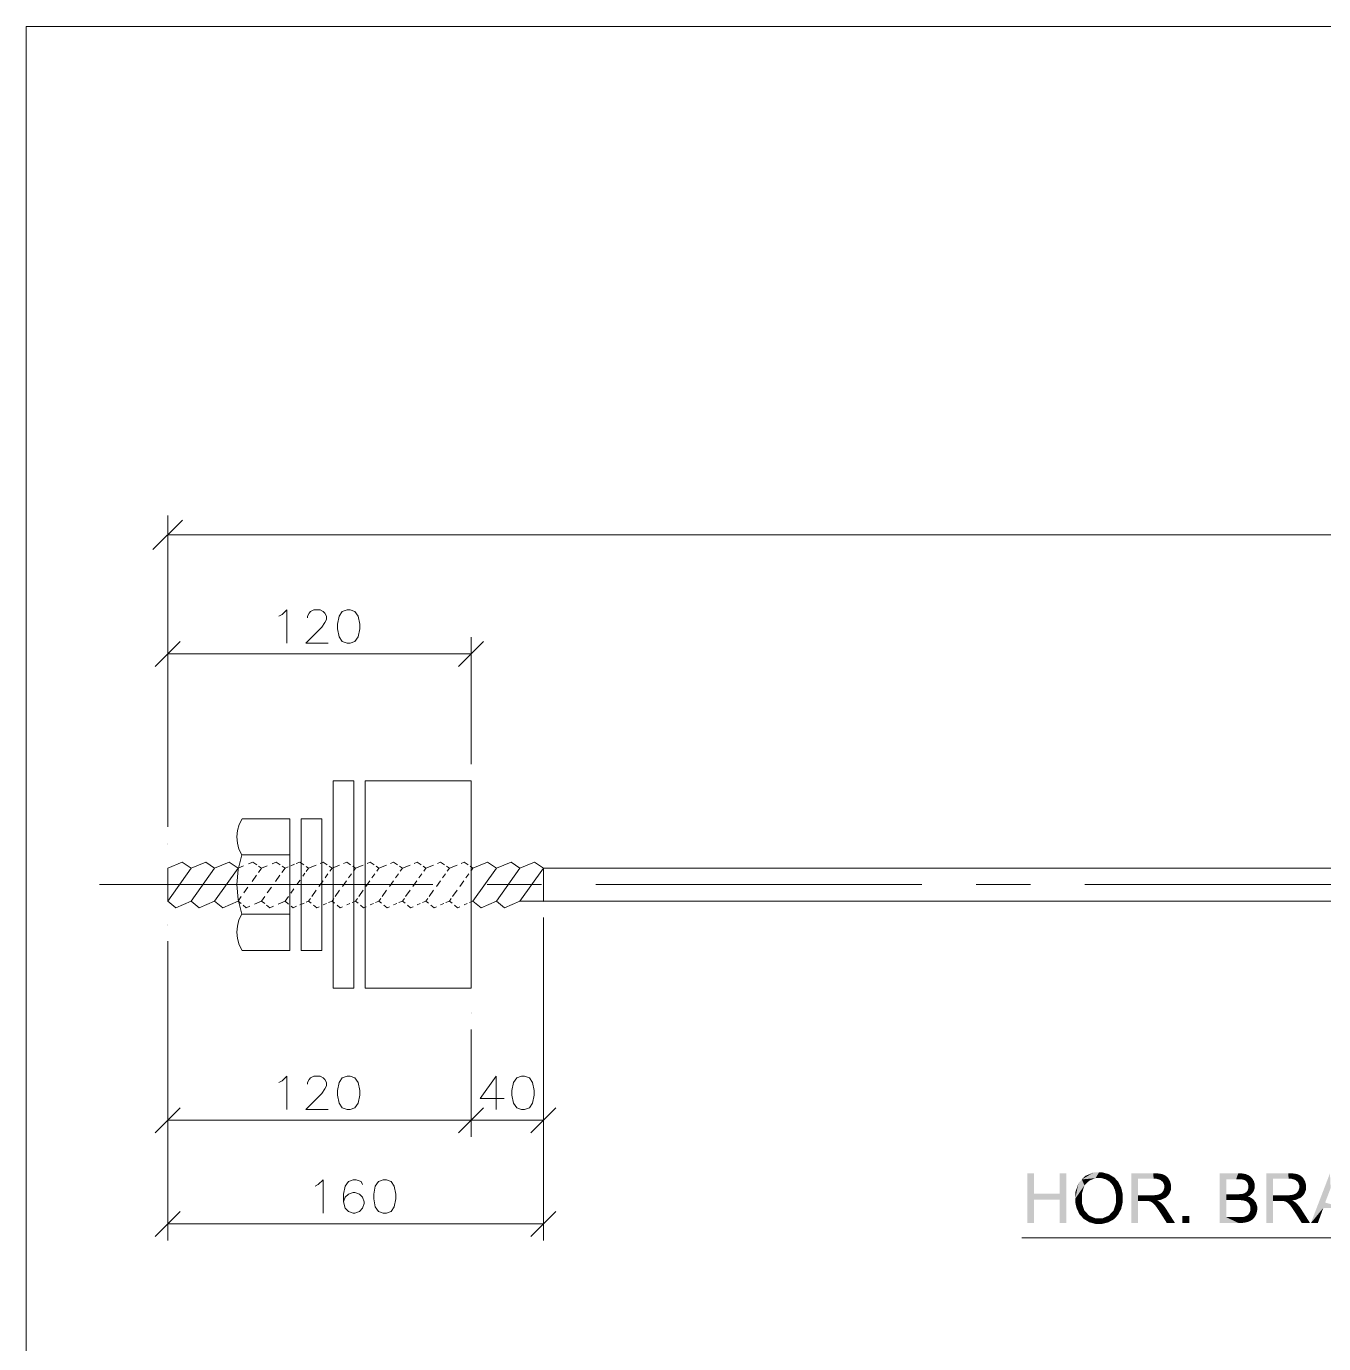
# Model space of a CAD drawing. Header units: millimetres. Extents: x 2 to 579, y 1 to 405.
# Drawn here: x 167.5 to 227.2, y 139.3 to 199.8 of the extents above; entities that cross this region are included whole.
import ezdxf

# ---------------------------------------------------------------- set-up
doc = ezdxf.new("R2010")
doc.units = ezdxf.units.MM
doc.linetypes.add('XKITLINE00', pattern=[0])
doc.layers.add('GraphicObject', color=6, linetype='Continuous', lineweight=0)
doc.layers.add('LinkedObject', color=7, linetype='Continuous', lineweight=0)

# ---------------------------------------------------------------- blocks, each defined once
blk = doc.blocks.new('*A3')
at = {"layer": 'GraphicObject', "color": 3, "linetype": 'XKITLINE00', "lineweight": 0}
for p, q in [((302.08, 199.844), (167.52, 199.844)), ((167.52, 199.844), (167.52, 60.892))]:
    blk.add_line(p, q, dxfattribs=at)
blk = doc.blocks.new('*A4')
at = {"layer": 'LinkedObject'}
for points in [[(213.863, 146.165), (213.561, 144.818), (213.561, 147.105)], [(213.863, 146.165), (213.561, 147.105), (213.863, 147.105)], [(215.354, 147.105), (215.052, 146.165), (215.052, 147.105)], [(215.052, 145.895), (215.052, 146.165), (215.354, 147.105)], [(215.052, 145.895), (215.354, 147.105), (215.354, 144.818)], [(216.069, 146.822), (215.763, 145.931), (215.916, 146.661)], [(216.19, 146.552), (215.763, 145.931), (216.069, 146.822)], [(215.916, 146.661), (215.763, 145.931), (215.763, 146.215)], [(216.616, 147.144), (216.069, 146.822), (216.222, 146.983)], [(216.858, 147.144), (216.069, 146.822), (216.616, 147.144)], [(216.699, 146.883), (216.069, 146.822), (216.858, 147.144)], [(216.422, 146.773), (216.069, 146.822), (216.699, 146.883)], [(216.069, 146.822), (216.422, 146.773), (216.306, 146.662)], [(216.19, 146.552), (216.069, 146.822), (216.306, 146.662)], [(216.699, 146.883), (216.858, 147.144), (216.86, 146.883)], [(216.858, 147.144), (216.973, 146.883), (216.86, 146.883)], [(217.302, 147.068), (216.858, 147.144), (217.016, 147.144)], [(217.429, 146.992), (216.858, 147.144), (217.302, 147.068)], [(217.177, 146.826), (216.858, 147.144), (217.429, 146.992)], [(216.973, 146.883), (216.858, 147.144), (217.177, 146.826)], [(217.177, 146.826), (217.429, 146.992), (217.268, 146.768)], [(217.429, 146.992), (217.359, 146.711), (217.268, 146.768)], [(217.359, 146.711), (217.429, 146.992), (217.497, 146.55)], [(217.75, 146.706), (217.429, 146.992), (217.556, 146.917)], [(217.816, 146.571), (217.429, 146.992), (217.75, 146.706)], [(217.497, 146.55), (217.429, 146.992), (217.816, 146.571)], [(218.647, 146.096), (218.345, 144.818), (218.345, 147.105)], [(218.345, 147.105), (218.647, 146.853), (218.647, 146.096)], [(219.37, 146.853), (218.345, 147.105), (219.357, 147.105)], [(218.647, 146.853), (218.345, 147.105), (219.37, 146.853)], [(219.357, 147.105), (219.497, 146.853), (219.37, 146.853)], [(219.742, 147.074), (219.357, 147.105), (219.51, 147.105)], [(219.821, 147.043), (219.357, 147.105), (219.742, 147.074)], [(219.683, 146.801), (219.357, 147.105), (219.821, 147.043)], [(219.497, 146.853), (219.357, 147.105), (219.683, 146.801)], [(219.821, 147.043), (219.742, 146.748), (219.683, 146.801)], [(219.901, 147.012), (219.742, 146.748), (219.821, 147.043)], [(219.742, 146.748), (219.901, 147.012), (219.8, 146.696)], [(219.8, 146.696), (219.901, 147.012), (220.075, 146.825)], [(220.075, 146.825), (219.859, 146.563), (219.8, 146.696)], [(220.123, 146.747), (219.859, 146.563), (220.075, 146.825)], [(220.17, 146.575), (219.859, 146.563), (220.123, 146.747)], [(220.075, 146.825), (219.901, 147.012), (220.028, 146.903)], [(222.407, 147.105), (222.709, 145.874), (222.407, 144.818)], [(222.709, 146.144), (222.709, 145.874), (222.407, 147.105)], [(222.407, 147.105), (222.709, 146.835), (222.709, 146.144)], [(223.167, 146.835), (222.407, 147.105), (223.265, 147.105)], [(222.709, 146.835), (222.407, 147.105), (223.167, 146.835)], [(223.167, 146.835), (223.265, 147.105), (223.29, 146.835)], [(223.265, 147.105), (223.465, 146.819), (223.29, 146.835)], [(223.396, 147.105), (223.465, 146.819), (223.265, 147.105)], [(223.607, 147.07), (223.465, 146.819), (223.396, 147.105)], [(223.465, 146.819), (223.607, 147.07), (223.515, 146.803)], [(223.515, 146.803), (223.607, 147.07), (223.566, 146.787)], [(223.566, 146.787), (223.607, 147.07), (223.686, 147.035)], [(223.686, 147.035), (223.644, 146.728), (223.566, 146.787)], [(223.765, 147), (223.644, 146.728), (223.686, 147.035)], [(223.889, 146.894), (223.644, 146.728), (223.765, 147)], [(223.934, 146.821), (223.644, 146.728), (223.889, 146.894)], [(223.644, 146.728), (223.934, 146.821), (223.672, 146.684)], [(223.934, 146.821), (223.699, 146.641), (223.672, 146.684)], [(223.699, 146.641), (223.934, 146.821), (223.726, 146.541)], [(223.726, 146.541), (223.934, 146.821), (224.024, 146.52)], [(224.024, 146.598), (223.934, 146.821), (223.979, 146.749)], [(224.024, 146.52), (223.934, 146.821), (224.024, 146.598)], [(224.856, 146.096), (224.554, 144.818), (224.554, 147.105)], [(224.554, 147.105), (224.856, 146.853), (224.856, 146.096)], [(225.579, 146.853), (224.554, 147.105), (225.566, 147.105)], [(224.856, 146.853), (224.554, 147.105), (225.579, 146.853)], [(225.566, 147.105), (225.706, 146.853), (225.579, 146.853)], [(225.951, 147.074), (225.566, 147.105), (225.719, 147.105)], [(226.03, 147.043), (225.566, 147.105), (225.951, 147.074)], [(225.892, 146.801), (225.566, 147.105), (226.03, 147.043)], [(225.706, 146.853), (225.566, 147.105), (225.892, 146.801)], [(226.03, 147.043), (225.951, 146.748), (225.892, 146.801)], [(226.11, 147.012), (225.951, 146.748), (226.03, 147.043)], [(225.951, 146.748), (226.11, 147.012), (226.009, 146.696)], [(226.009, 146.696), (226.11, 147.012), (226.284, 146.825)], [(226.284, 146.825), (226.068, 146.563), (226.009, 146.696)], [(226.332, 146.747), (226.068, 146.563), (226.284, 146.825)], [(226.379, 146.575), (226.068, 146.563), (226.332, 146.747)], [(226.284, 146.825), (226.11, 147.012), (226.237, 146.903)], [(227.482, 147.105), (227.513, 146.427), (226.604, 144.818)], [(213.863, 145.895), (213.561, 144.818), (213.863, 146.165)], [(213.863, 146.165), (215.052, 145.895), (213.863, 145.895)], [(215.052, 146.165), (215.052, 145.895), (213.863, 146.165)], [(216.074, 146.184), (215.763, 145.931), (216.19, 146.552)], [(215.763, 145.931), (216.074, 146.184), (216.074, 145.926)], [(217.497, 146.55), (217.816, 146.571), (217.544, 146.446)], [(217.816, 146.571), (217.591, 146.342), (217.544, 146.446)], [(217.591, 146.342), (217.816, 146.571), (217.639, 146.098)], [(217.639, 146.098), (217.816, 146.571), (217.95, 146.129)], [(217.639, 145.958), (217.95, 146.129), (217.95, 145.957)], [(217.639, 146.098), (217.95, 146.129), (217.639, 145.958)], [(217.95, 146.129), (217.816, 146.571), (217.883, 146.435)], [(218.647, 146.096), (218.647, 145.833), (218.345, 144.818)], [(218.998, 145.833), (218.647, 146.096), (219.297, 146.096)], [(218.647, 145.833), (218.647, 146.096), (218.998, 145.833)], [(218.998, 145.833), (219.297, 146.096), (219.056, 145.833)], [(219.056, 145.833), (219.297, 146.096), (219.14, 145.828)], [(219.14, 145.828), (219.297, 146.096), (219.166, 145.822)], [(219.166, 145.822), (219.297, 146.096), (219.201, 145.814)], [(219.201, 145.814), (219.297, 146.096), (219.27, 145.783)], [(219.27, 145.783), (219.297, 146.096), (219.4, 146.096)], [(219.27, 145.783), (219.4, 146.096), (219.304, 145.761)], [(219.4, 146.096), (219.527, 145.858), (219.304, 145.761)], [(219.562, 146.118), (219.527, 145.858), (219.4, 146.096)], [(219.527, 145.858), (219.562, 146.118), (219.691, 145.881)], [(219.621, 146.139), (220.013, 146.07), (219.562, 146.118)], [(219.934, 145.987), (219.562, 146.118), (220.013, 146.07)], [(219.691, 145.881), (219.562, 146.118), (219.934, 145.987)], [(219.679, 146.16), (220.013, 146.07), (219.621, 146.139)], [(220.013, 146.07), (219.679, 146.16), (219.768, 146.229)], [(219.798, 146.276), (220.013, 146.07), (219.768, 146.229)], [(219.829, 146.324), (220.013, 146.07), (219.798, 146.276)], [(219.829, 146.324), (220.17, 146.481), (220.013, 146.07)], [(219.859, 146.426), (220.17, 146.481), (219.829, 146.324)], [(220.17, 146.481), (219.859, 146.563), (220.17, 146.575)], [(219.859, 146.563), (220.17, 146.481), (219.859, 146.482)], [(220.17, 146.481), (219.859, 146.426), (219.859, 146.482)], [(220.013, 146.07), (220.17, 146.481), (220.092, 146.154)], [(220.092, 146.154), (220.17, 146.481), (220.17, 146.359)], [(223.239, 145.874), (222.709, 146.144), (223.204, 146.144)], [(222.709, 145.874), (222.709, 146.144), (223.239, 145.874)], [(223.348, 145.874), (223.204, 146.144), (223.305, 146.144)], [(223.239, 145.874), (223.204, 146.144), (223.348, 145.874)], [(223.45, 146.157), (223.705, 146.034), (223.305, 146.144)], [(223.305, 146.144), (223.705, 146.034), (223.348, 145.874)], [(223.348, 145.874), (223.705, 146.034), (223.516, 145.855)], [(223.494, 146.171), (223.785, 146.074), (223.45, 146.157)], [(223.705, 146.034), (223.45, 146.157), (223.785, 146.074)], [(223.551, 146.188), (223.785, 146.074), (223.494, 146.171)], [(223.705, 146.034), (223.574, 145.836), (223.516, 145.855)], [(223.639, 146.245), (223.785, 146.074), (223.551, 146.188)], [(223.574, 145.836), (223.705, 146.034), (223.632, 145.817)], [(223.632, 145.817), (223.705, 146.034), (223.724, 145.751)], [(223.944, 146.243), (223.639, 146.245), (223.697, 146.324)], [(223.905, 146.179), (223.639, 146.245), (223.944, 146.243)], [(223.785, 146.074), (223.639, 146.245), (223.905, 146.179)], [(223.697, 146.324), (224.024, 146.52), (223.944, 146.243)], [(223.726, 146.424), (224.024, 146.52), (223.697, 146.324)], [(223.967, 145.9), (223.705, 146.034), (223.808, 146.004)], [(223.724, 145.751), (223.705, 146.034), (223.967, 145.9)], [(224.024, 146.52), (223.726, 146.484), (223.726, 146.541)], [(223.726, 146.484), (224.024, 146.52), (223.726, 146.424)], [(223.944, 146.243), (224.024, 146.52), (223.984, 146.308)], [(223.984, 146.308), (224.024, 146.52), (224.024, 146.446)], [(224.856, 146.096), (224.856, 145.833), (224.554, 144.818)], [(225.207, 145.833), (224.856, 146.096), (225.506, 146.096)], [(224.856, 145.833), (224.856, 146.096), (225.207, 145.833)], [(225.207, 145.833), (225.506, 146.096), (225.265, 145.833)], [(225.265, 145.833), (225.506, 146.096), (225.349, 145.828)], [(225.349, 145.828), (225.506, 146.096), (225.375, 145.822)], [(225.375, 145.822), (225.506, 146.096), (225.41, 145.814)], [(225.41, 145.814), (225.506, 146.096), (225.479, 145.783)], [(225.479, 145.783), (225.506, 146.096), (225.609, 146.096)], [(225.479, 145.783), (225.609, 146.096), (225.513, 145.761)], [(225.609, 146.096), (225.736, 145.858), (225.513, 145.761)], [(225.771, 146.118), (225.736, 145.858), (225.609, 146.096)], [(225.736, 145.858), (225.771, 146.118), (225.9, 145.881)], [(225.83, 146.139), (226.222, 146.07), (225.771, 146.118)], [(226.143, 145.987), (225.771, 146.118), (226.222, 146.07)], [(225.9, 145.881), (225.771, 146.118), (226.143, 145.987)], [(225.888, 146.16), (226.222, 146.07), (225.83, 146.139)], [(226.222, 146.07), (225.888, 146.16), (225.977, 146.229)], [(226.007, 146.276), (226.222, 146.07), (225.977, 146.229)], [(226.038, 146.324), (226.222, 146.07), (226.007, 146.276)], [(226.038, 146.324), (226.379, 146.481), (226.222, 146.07)], [(226.068, 146.426), (226.379, 146.481), (226.038, 146.324)], [(226.379, 146.481), (226.068, 146.563), (226.379, 146.575)], [(226.068, 146.563), (226.379, 146.481), (226.068, 146.482)], [(226.379, 146.481), (226.068, 146.426), (226.068, 146.482)], [(226.222, 146.07), (226.379, 146.481), (226.301, 146.154)], [(226.301, 146.154), (226.379, 146.481), (226.379, 146.359)], [(226.604, 144.818), (227.513, 146.427), (227.26, 145.758)], [(213.561, 144.818), (213.863, 145.895), (213.863, 144.818)], [(215.052, 145.895), (215.354, 144.818), (215.052, 144.818)], [(215.763, 145.931), (216.074, 145.719), (215.763, 145.78)], [(216.074, 145.719), (215.763, 145.931), (216.074, 145.926)], [(215.763, 145.78), (216.074, 145.719), (215.829, 145.495)], [(215.829, 145.495), (216.074, 145.719), (215.894, 145.36)], [(215.894, 145.36), (216.074, 145.719), (216.186, 145.394)], [(216.186, 145.394), (216.152, 145.013), (215.894, 145.36)], [(216.297, 145.275), (216.152, 145.013), (216.186, 145.394)], [(217.809, 145.335), (217.418, 145.277), (217.528, 145.397)], [(217.528, 145.397), (217.95, 145.957), (217.809, 145.335)], [(217.639, 145.738), (217.95, 145.957), (217.528, 145.397)], [(217.95, 145.957), (217.639, 145.738), (217.639, 145.958)], [(217.809, 145.335), (217.95, 145.957), (217.879, 145.472)], [(217.879, 145.472), (217.95, 145.957), (217.95, 145.783)], [(218.345, 144.818), (218.647, 145.833), (218.647, 144.818)], [(219.304, 145.761), (219.527, 145.858), (219.337, 145.74)], [(219.527, 145.858), (219.414, 145.663), (219.337, 145.74)], [(219.587, 145.829), (219.414, 145.663), (219.527, 145.858)], [(219.414, 145.663), (219.587, 145.829), (219.457, 145.609)], [(219.457, 145.609), (219.587, 145.829), (219.5, 145.554)], [(219.5, 145.554), (219.587, 145.829), (219.709, 145.744)], [(219.709, 145.744), (219.609, 145.396), (219.5, 145.554)], [(219.709, 145.744), (219.587, 145.829), (219.678, 145.772)], [(219.776, 145.684), (219.609, 145.396), (219.709, 145.744)], [(219.901, 145.531), (219.609, 145.396), (219.776, 145.684)], [(219.609, 145.396), (219.901, 145.531), (219.675, 145.294)], [(219.675, 145.294), (219.901, 145.531), (219.96, 145.44)], [(219.675, 145.294), (219.96, 145.44), (219.977, 144.818)], [(219.977, 144.818), (219.96, 145.44), (220.355, 144.818)], [(222.407, 144.818), (222.709, 145.874), (222.709, 145.088)], [(223.724, 145.751), (223.967, 145.9), (223.757, 145.703)], [(223.757, 145.703), (223.967, 145.9), (223.79, 145.656)], [(223.79, 145.656), (223.967, 145.9), (224.022, 145.827)], [(224.022, 145.827), (223.823, 145.545), (223.79, 145.656)], [(223.8, 145.33), (224.134, 145.481), (224.066, 145.182)], [(223.823, 145.426), (224.134, 145.481), (223.8, 145.33)], [(224.078, 145.754), (223.823, 145.545), (224.022, 145.827)], [(224.134, 145.58), (223.823, 145.545), (224.078, 145.754)], [(224.134, 145.481), (223.823, 145.545), (224.134, 145.58)], [(223.823, 145.545), (224.134, 145.481), (223.823, 145.481)], [(224.134, 145.481), (223.823, 145.426), (223.823, 145.481)], [(224.066, 145.182), (224.134, 145.481), (224.1, 145.251)], [(224.1, 145.251), (224.134, 145.481), (224.134, 145.4)], [(224.554, 144.818), (224.856, 145.833), (224.856, 144.818)], [(225.513, 145.761), (225.736, 145.858), (225.547, 145.74)], [(225.736, 145.858), (225.623, 145.663), (225.547, 145.74)], [(225.796, 145.829), (225.623, 145.663), (225.736, 145.858)], [(225.623, 145.663), (225.796, 145.829), (225.666, 145.609)], [(225.666, 145.609), (225.796, 145.829), (225.709, 145.554)], [(225.709, 145.554), (225.796, 145.829), (225.918, 145.744)], [(225.918, 145.744), (225.818, 145.396), (225.709, 145.554)], [(225.918, 145.744), (225.796, 145.829), (225.887, 145.772)], [(225.985, 145.684), (225.818, 145.396), (225.918, 145.744)], [(226.11, 145.531), (225.818, 145.396), (225.985, 145.684)], [(225.818, 145.396), (226.11, 145.531), (225.884, 145.294)], [(225.884, 145.294), (226.11, 145.531), (226.169, 145.44)], [(225.884, 145.294), (226.169, 145.44), (226.186, 144.818)], [(226.186, 144.818), (226.169, 145.44), (226.564, 144.818)], [(227.174, 145.511), (226.604, 144.818), (227.26, 145.758)], [(226.604, 144.818), (227.174, 145.511), (226.924, 144.818)], [(227.26, 145.758), (228.132, 145.511), (227.174, 145.511)], [(215.894, 145.36), (216.152, 145.013), (215.96, 145.225)], [(216.152, 145.013), (216.297, 145.275), (216.279, 144.935)], [(216.279, 144.935), (216.297, 145.275), (216.408, 145.156)], [(216.408, 145.156), (216.856, 144.779), (216.279, 144.935)], [(216.279, 144.935), (216.856, 144.779), (216.407, 144.857)], [(216.407, 144.857), (216.856, 144.779), (216.695, 144.779)], [(216.687, 145.037), (216.856, 144.779), (216.408, 145.156)], [(216.856, 144.779), (216.687, 145.037), (216.855, 145.037)], [(217.026, 145.037), (216.856, 144.779), (216.855, 145.037)], [(216.856, 144.779), (217.026, 145.037), (217.005, 144.779)], [(217.005, 144.779), (217.026, 145.037), (217.283, 144.849)], [(217.412, 144.92), (217.026, 145.037), (217.307, 145.157)], [(217.283, 144.849), (217.026, 145.037), (217.412, 144.92)], [(217.418, 145.277), (217.54, 144.99), (217.307, 145.157)], [(217.307, 145.157), (217.54, 144.99), (217.412, 144.92)], [(217.739, 145.198), (217.418, 145.277), (217.809, 145.335)], [(217.54, 144.99), (217.418, 145.277), (217.739, 145.198)], [(221.01, 145.138), (220.689, 144.818), (220.689, 145.138)], [(221.01, 144.818), (220.689, 144.818), (221.01, 145.138)], [(222.709, 145.088), (223.279, 144.818), (222.407, 144.818)], [(223.28, 145.088), (223.279, 144.818), (222.709, 145.088)], [(223.28, 145.088), (223.388, 144.818), (223.279, 144.818)], [(223.353, 145.088), (223.388, 144.818), (223.28, 145.088)], [(223.456, 145.093), (223.572, 144.837), (223.353, 145.088)], [(223.353, 145.088), (223.572, 144.837), (223.388, 144.818)], [(223.486, 145.098), (223.572, 144.837), (223.456, 145.093)], [(223.648, 144.856), (223.486, 145.098), (223.539, 145.108)], [(223.572, 144.837), (223.486, 145.098), (223.648, 144.856)], [(223.626, 145.139), (223.898, 144.969), (223.539, 145.108)], [(223.539, 145.108), (223.898, 144.969), (223.648, 144.856)], [(223.661, 145.161), (223.898, 144.969), (223.626, 145.139)], [(223.648, 144.856), (223.898, 144.969), (223.723, 144.875)], [(223.898, 144.969), (223.661, 145.161), (223.697, 145.183)], [(223.754, 145.246), (224.066, 145.182), (223.697, 145.183)], [(223.697, 145.183), (224.066, 145.182), (223.898, 144.969)], [(223.723, 144.875), (223.898, 144.969), (223.848, 144.932)], [(223.777, 145.288), (224.066, 145.182), (223.754, 145.246)], [(224.066, 145.182), (223.777, 145.288), (223.8, 145.33)], [(223.898, 144.969), (224.066, 145.182), (223.948, 145.006)], [(223.948, 145.006), (224.066, 145.182), (224.032, 145.113)]]:
    blk.add_hatch(color=7, dxfattribs=at).paths.add_polyline_path(points, flags=17)
at = {"layer": 'LinkedObject', "color": 1, "linetype": 'XKITLINE00', "lineweight": 0}
for p, q in [((174.696, 177.131), (173.346, 175.781)), ((174.021, 163.119), (174.021, 177.356)), ((296.496, 176.456), (174.021, 176.456)), ((174.595, 171.56), (173.447, 170.413)), ((174.021, 163.036), (174.021, 171.752)), ((187.401, 170.413), (188.548, 171.56)), ((187.975, 165.911), (187.975, 171.752)), ((187.975, 170.987), (174.021, 170.987)), ((191.301, 158.86), (191.301, 144.015)), ((191.301, 158.817), (191.301, 148.778)), ((174.021, 157.78), (174.021, 148.778)), ((174.021, 157.728), (174.021, 144.015)), ((187.975, 153.721), (187.975, 148.778)), ((187.975, 153.669), (187.975, 148.778)), ((174.595, 150.117), (173.447, 148.969)), ((187.401, 148.969), (188.548, 150.117)), ((188.548, 150.117), (187.401, 148.969)), ((190.727, 148.969), (191.875, 150.117)), ((187.975, 149.543), (174.021, 149.543)), ((191.301, 149.543), (187.975, 149.543)), ((174.595, 145.353), (173.447, 144.206)), ((174.021, 144.78), (191.301, 144.78)), ((190.727, 144.206), (191.875, 145.353))]:
    blk.add_line(p, q, dxfattribs=at)
at = {"layer": 'LinkedObject', "color": 7, "linetype": 'XKITLINE00', "lineweight": 0}
for p, q in [((174.021, 176.456), (174.021, 176.456)), ((179.14, 172.722), (179.286, 172.795)), ((179.286, 172.795), (179.504, 173.014)), ((179.504, 173.014), (179.504, 171.484)), ((180.451, 172.722), (180.524, 172.868)), ((180.451, 172.65), (180.451, 172.722)), ((180.524, 172.868), (180.597, 172.941)), ((180.597, 172.941), (180.743, 173.014)), ((180.743, 173.014), (181.034, 173.014)), ((181.034, 173.014), (181.18, 172.941)), ((181.18, 172.941), (181.253, 172.868)), ((181.253, 172.868), (181.326, 172.722)), ((181.326, 172.722), (181.326, 172.577)), ((181.908, 172.722), (181.836, 172.358)), ((182.054, 172.941), (181.908, 172.722)), ((182.273, 173.014), (182.054, 172.941)), ((182.418, 173.014), (182.273, 173.014)), ((182.637, 172.941), (182.418, 173.014)), ((182.783, 172.722), (182.637, 172.941)), ((182.856, 172.358), (182.783, 172.722)), ((181.107, 172.212), (180.378, 171.484)), ((181.253, 172.431), (181.107, 172.212)), ((181.326, 172.577), (181.253, 172.431)), ((181.836, 172.358), (181.836, 172.14)), ((181.836, 172.14), (181.908, 171.775)), ((182.783, 171.775), (182.856, 172.14)), ((182.856, 172.14), (182.856, 172.358)), ((180.378, 171.484), (181.398, 171.484)), ((181.908, 171.775), (182.054, 171.557)), ((182.054, 171.557), (182.273, 171.484)), ((182.273, 171.484), (182.418, 171.484)), ((182.418, 171.484), (182.637, 171.557)), ((182.637, 171.557), (182.783, 171.775)), ((174.021, 170.987), (174.021, 170.987)), ((187.975, 165.146), (187.975, 165.146)), ((174.021, 162.271), (174.021, 162.271)), ((174.021, 162.219), (174.021, 162.219)), ((174.021, 161.139), (174.695, 161.408)), ((174.021, 159.625), (175.101, 161.139)), ((174.021, 161.139), (174.021, 159.625)), ((174.695, 161.408), (175.101, 161.139)), ((175.101, 161.139), (175.775, 161.408)), ((175.101, 159.625), (176.181, 161.139)), ((175.775, 161.408), (176.181, 161.139)), ((176.181, 161.139), (176.855, 161.408)), ((176.181, 159.625), (177.261, 161.139)), ((176.855, 161.408), (177.261, 161.139)), ((177.261, 161.139), (177.51, 161.239)), ((177.742, 161.331), (177.935, 161.408)), ((177.935, 161.408), (178.118, 161.287)), ((178.194, 160.933), (178.341, 161.139)), ((178.203, 161.23), (178.341, 161.139)), ((178.341, 161.139), (178.59, 161.239)), ((178.822, 161.331), (179.015, 161.408)), ((179.015, 161.408), (179.198, 161.287)), ((179.274, 160.933), (179.421, 161.139)), ((179.283, 161.23), (179.421, 161.139)), ((179.421, 161.139), (179.567, 161.197)), ((179.691, 161.247), (179.862, 161.315)), ((179.932, 161.343), (180.095, 161.408)), ((180.095, 161.408), (180.278, 161.287)), ((180.386, 160.978), (180.501, 161.139)), ((180.387, 161.215), (180.501, 161.139)), ((180.501, 161.139), (180.851, 161.279)), ((181.034, 161.352), (181.175, 161.408)), ((181.175, 161.408), (181.355, 161.289)), ((181.451, 161.225), (181.581, 161.139)), ((181.481, 160.999), (181.581, 161.139)), ((181.581, 161.139), (181.931, 161.279)), ((182.114, 161.352), (182.255, 161.408)), ((182.255, 161.408), (182.435, 161.289)), ((182.531, 161.225), (182.661, 161.139)), ((182.561, 160.999), (182.661, 161.139)), ((182.661, 161.139), (183.011, 161.279)), ((183.194, 161.352), (183.335, 161.408)), ((183.335, 161.408), (183.515, 161.289)), ((183.611, 161.225), (183.741, 161.139)), ((183.641, 160.999), (183.741, 161.139)), ((183.741, 161.139), (184.091, 161.279)), ((184.274, 161.352), (184.415, 161.408)), ((184.415, 161.408), (184.595, 161.289)), ((184.691, 161.225), (184.821, 161.139)), ((184.721, 160.999), (184.821, 161.139)), ((184.821, 161.139), (185.171, 161.279)), ((185.354, 161.352), (185.495, 161.408)), ((185.495, 161.408), (185.675, 161.289)), ((185.771, 161.225), (185.901, 161.139)), ((185.801, 160.999), (185.901, 161.139)), ((185.901, 161.139), (186.251, 161.279)), ((186.434, 161.352), (186.575, 161.408)), ((186.575, 161.408), (186.755, 161.289)), ((186.851, 161.225), (186.981, 161.139)), ((186.881, 160.999), (186.981, 161.139)), ((186.981, 161.139), (187.331, 161.279)), ((187.514, 161.352), (187.655, 161.408)), ((187.655, 161.408), (187.835, 161.289)), ((187.931, 161.225), (188.061, 161.139)), ((187.961, 160.999), (188.061, 161.139)), ((188.061, 161.139), (188.735, 161.408)), ((188.061, 159.625), (189.141, 161.139)), ((188.735, 161.408), (189.141, 161.139)), ((189.141, 161.139), (189.815, 161.408)), ((189.141, 159.625), (190.221, 161.139)), ((189.815, 161.408), (190.221, 161.139)), ((190.221, 161.139), (190.895, 161.408)), ((190.221, 159.625), (191.301, 161.139)), ((190.895, 161.408), (191.301, 161.139)), ((191.301, 161.139), (279.216, 161.139)), ((191.301, 161.139), (191.301, 159.625)), ((177.904, 160.527), (178.104, 160.807)), ((178.984, 160.527), (179.184, 160.807)), ((179.961, 160.382), (180.108, 160.588)), ((180.232, 160.762), (180.337, 160.909)), ((180.981, 160.299), (181.167, 160.559)), ((181.258, 160.686), (181.394, 160.877)), ((182.061, 160.299), (182.247, 160.559)), ((182.338, 160.686), (182.474, 160.877)), ((183.141, 160.299), (183.327, 160.559)), ((183.418, 160.686), (183.554, 160.877)), ((184.221, 160.299), (184.407, 160.559)), ((184.498, 160.686), (184.634, 160.877)), ((185.301, 160.299), (185.487, 160.559)), ((185.578, 160.686), (185.714, 160.877)), ((186.381, 160.299), (186.567, 160.559)), ((186.658, 160.686), (186.794, 160.877)), ((187.461, 160.299), (187.647, 160.559)), ((187.738, 160.686), (187.874, 160.877)), ((177.524, 159.994), (177.711, 160.255)), ((178.604, 159.994), (178.791, 160.255)), ((179.679, 159.987), (179.819, 160.182)), ((180.647, 159.829), (180.852, 160.117)), ((181.727, 159.829), (181.932, 160.117)), ((182.807, 159.829), (183.012, 160.117)), ((183.887, 159.829), (184.092, 160.117)), ((184.967, 159.829), (185.172, 160.117)), ((186.047, 159.829), (186.252, 160.117)), ((187.127, 159.829), (187.332, 160.117)), ((174.395, 159.309), (174.021, 159.625)), ((175.101, 159.625), (174.395, 159.309)), ((175.475, 159.309), (175.101, 159.625)), ((176.181, 159.625), (175.475, 159.309)), ((176.555, 159.309), (176.181, 159.625)), ((177.261, 159.625), (176.555, 159.309)), ((177.261, 159.625), (177.406, 159.829)), ((177.404, 159.505), (177.261, 159.625)), ((177.635, 159.309), (177.489, 159.433)), ((177.803, 159.384), (177.635, 159.309)), ((178.341, 159.625), (178.021, 159.482)), ((178.341, 159.625), (178.486, 159.829)), ((178.484, 159.505), (178.341, 159.625)), ((178.715, 159.309), (178.569, 159.433)), ((178.883, 159.384), (178.715, 159.309)), ((179.421, 159.625), (179.101, 159.482)), ((179.421, 159.625), (179.572, 159.837)), ((179.584, 159.487), (179.421, 159.625)), ((179.795, 159.309), (179.707, 159.384)), ((179.954, 159.381), (179.795, 159.309)), ((180.294, 159.532), (180.106, 159.448)), ((180.501, 159.625), (180.386, 159.573)), ((180.501, 159.625), (180.587, 159.745)), ((180.621, 159.524), (180.501, 159.625)), ((180.875, 159.309), (180.731, 159.431)), ((180.986, 159.359), (180.875, 159.309)), ((181.322, 159.509), (181.175, 159.444)), ((181.581, 159.625), (181.421, 159.554)), ((181.581, 159.625), (181.667, 159.745)), ((181.701, 159.524), (181.581, 159.625)), ((181.955, 159.309), (181.811, 159.431)), ((182.066, 159.359), (181.955, 159.309)), ((182.402, 159.509), (182.255, 159.444)), ((182.661, 159.625), (182.501, 159.554)), ((182.661, 159.625), (182.747, 159.745)), ((182.781, 159.524), (182.661, 159.625)), ((183.035, 159.309), (182.891, 159.431)), ((183.146, 159.359), (183.035, 159.309)), ((183.482, 159.509), (183.335, 159.444)), ((183.741, 159.625), (183.581, 159.554)), ((183.741, 159.625), (183.827, 159.745)), ((183.861, 159.524), (183.741, 159.625)), ((184.115, 159.309), (183.971, 159.431)), ((184.226, 159.359), (184.115, 159.309)), ((184.562, 159.509), (184.415, 159.444)), ((184.821, 159.625), (184.661, 159.554)), ((184.821, 159.625), (184.907, 159.745)), ((184.941, 159.524), (184.821, 159.625)), ((185.195, 159.309), (185.051, 159.431)), ((185.306, 159.359), (185.195, 159.309)), ((185.642, 159.509), (185.495, 159.444)), ((185.901, 159.625), (185.741, 159.554)), ((185.901, 159.625), (185.987, 159.745)), ((186.021, 159.524), (185.901, 159.625)), ((186.275, 159.309), (186.131, 159.431)), ((186.386, 159.359), (186.275, 159.309)), ((186.722, 159.509), (186.575, 159.444)), ((186.981, 159.625), (186.821, 159.554)), ((186.981, 159.625), (187.067, 159.745)), ((187.101, 159.524), (186.981, 159.625)), ((187.355, 159.309), (187.211, 159.431)), ((187.466, 159.359), (187.355, 159.309)), ((187.802, 159.509), (187.655, 159.444)), ((188.061, 159.625), (187.901, 159.554)), ((188.061, 159.625), (188.147, 159.745)), ((188.435, 159.309), (188.061, 159.625)), ((189.141, 159.625), (188.435, 159.309)), ((189.515, 159.309), (189.141, 159.625)), ((190.221, 159.625), (189.515, 159.309)), ((279.216, 159.625), (190.221, 159.625)), ((191.301, 159.625), (191.301, 159.625)), ((191.301, 159.582), (191.301, 159.582)), ((174.021, 158.545), (174.021, 158.545)), ((174.021, 158.493), (174.021, 158.493)), ((187.975, 154.486), (187.975, 154.486)), ((187.975, 154.434), (187.975, 154.434)), ((179.286, 151.351), (179.504, 151.57)), ((179.504, 151.57), (179.504, 150.04)), ((180.524, 151.424), (180.597, 151.497)), ((180.597, 151.497), (180.743, 151.57)), ((180.743, 151.57), (181.034, 151.57)), ((181.034, 151.57), (181.18, 151.497)), ((181.18, 151.497), (181.253, 151.424)), ((182.054, 151.497), (181.908, 151.279)), ((182.273, 151.57), (182.054, 151.497)), ((182.418, 151.57), (182.273, 151.57)), ((182.637, 151.497), (182.418, 151.57)), ((182.783, 151.279), (182.637, 151.497)), ((189.128, 151.57), (188.399, 150.55)), ((189.128, 150.04), (189.128, 151.57)), ((190.075, 151.497), (189.929, 151.279)), ((190.293, 151.57), (190.075, 151.497)), ((190.439, 151.57), (190.293, 151.57)), ((190.658, 151.497), (190.439, 151.57)), ((190.803, 151.279), (190.658, 151.497)), ((179.14, 151.279), (179.286, 151.351)), ((180.451, 151.279), (180.524, 151.424)), ((180.451, 151.206), (180.451, 151.279)), ((181.253, 150.987), (181.107, 150.769)), ((181.253, 151.424), (181.326, 151.279)), ((181.326, 151.133), (181.253, 150.987)), ((181.326, 151.279), (181.326, 151.133)), ((181.908, 151.279), (181.836, 150.914)), ((181.836, 150.914), (181.836, 150.696)), ((182.856, 150.914), (182.783, 151.279)), ((182.856, 150.696), (182.856, 150.914)), ((189.929, 151.279), (189.856, 150.914)), ((189.856, 150.914), (189.856, 150.696)), ((190.876, 150.914), (190.803, 151.279)), ((190.876, 150.696), (190.876, 150.914)), ((181.107, 150.769), (180.378, 150.04)), ((181.836, 150.696), (181.908, 150.331)), ((181.908, 150.331), (182.054, 150.113)), ((182.637, 150.113), (182.783, 150.331)), ((182.783, 150.331), (182.856, 150.696)), ((188.399, 150.55), (189.492, 150.55)), ((189.856, 150.696), (189.929, 150.331)), ((189.929, 150.331), (190.075, 150.113)), ((190.658, 150.113), (190.803, 150.331)), ((190.803, 150.331), (190.876, 150.696)), ((180.378, 150.04), (181.398, 150.04)), ((182.054, 150.113), (182.273, 150.04)), ((182.273, 150.04), (182.418, 150.04)), ((182.418, 150.04), (182.637, 150.113)), ((190.075, 150.113), (190.293, 150.04)), ((190.293, 150.04), (190.439, 150.04)), ((190.439, 150.04), (190.658, 150.113)), ((174.021, 149.543), (174.021, 149.543)), ((187.975, 149.543), (187.975, 149.543)), ((180.803, 146.515), (180.949, 146.588)), ((180.949, 146.588), (181.167, 146.807)), ((181.167, 146.807), (181.167, 145.277)), ((182.333, 146.734), (182.187, 146.515)), ((182.552, 146.807), (182.333, 146.734)), ((182.697, 146.807), (182.552, 146.807)), ((182.916, 146.734), (182.697, 146.807)), ((182.989, 146.588), (182.916, 146.734)), ((183.717, 146.734), (183.572, 146.515)), ((183.936, 146.807), (183.717, 146.734)), ((184.082, 146.807), (183.936, 146.807)), ((184.3, 146.734), (184.082, 146.807)), ((184.446, 146.515), (184.3, 146.734)), ((182.187, 146.515), (182.114, 146.151)), ((182.114, 146.151), (182.114, 145.787)), ((182.187, 146.005), (182.114, 145.787)), ((182.333, 146.151), (182.187, 146.005)), ((182.552, 146.224), (182.333, 146.151)), ((182.624, 146.224), (182.552, 146.224)), ((182.843, 146.151), (182.624, 146.224)), ((182.989, 146.005), (182.843, 146.151)), ((183.062, 145.787), (182.989, 146.005)), ((183.572, 146.515), (183.499, 146.151)), ((183.499, 146.151), (183.499, 145.933)), ((184.519, 146.151), (184.446, 146.515)), ((184.519, 145.933), (184.519, 146.151)), ((182.114, 145.787), (182.187, 145.495)), ((182.187, 145.495), (182.333, 145.35)), ((182.843, 145.35), (182.989, 145.495)), ((182.989, 145.495), (183.062, 145.714)), ((183.062, 145.714), (183.062, 145.787)), ((183.499, 145.933), (183.572, 145.568)), ((183.572, 145.568), (183.717, 145.35)), ((184.3, 145.35), (184.446, 145.568)), ((184.446, 145.568), (184.519, 145.933)), ((182.333, 145.35), (182.552, 145.277)), ((182.552, 145.277), (182.624, 145.277)), ((182.624, 145.277), (182.843, 145.35)), ((183.717, 145.35), (183.936, 145.277)), ((183.936, 145.277), (184.082, 145.277)), ((184.082, 145.277), (184.3, 145.35)), ((191.301, 144.78), (191.301, 144.78)), ((213.305, 144.141), (215.61, 144.141)), ((215.61, 144.141), (218.094, 144.141)), ((218.094, 144.141), (220.399, 144.141)), ((220.399, 144.141), (221.286, 144.141)), ((221.286, 144.141), (222.174, 144.141)), ((222.174, 144.141), (224.303, 144.141)), ((224.303, 144.141), (226.608, 144.141)), ((226.608, 144.141), (228.737, 144.141))]:
    blk.add_line(p, q, dxfattribs=at)
at = {"layer": 'LinkedObject', "color": 6, "linetype": 'XKITLINE00', "lineweight": 0}
for p, q in [((181.631, 165.146), (182.59, 165.146)), ((181.631, 155.617), (181.631, 165.146)), ((182.59, 155.617), (182.59, 165.146)), ((183.108, 165.146), (187.975, 165.146)), ((183.108, 155.617), (183.108, 165.146)), ((187.975, 155.617), (187.975, 165.146)), ((177.313, 163.147), (177.232, 162.867)), ((177.443, 163.407), (177.313, 163.147)), ((179.635, 163.407), (177.443, 163.407)), ((179.635, 163.407), (179.635, 160.382)), ((180.154, 157.357), (180.154, 163.407)), ((180.154, 163.407), (181.113, 163.407)), ((181.113, 157.357), (181.113, 163.407)), ((177.232, 162.867), (177.202, 162.578)), ((177.202, 162.578), (177.226, 162.288)), ((177.226, 162.288), (177.301, 162.007)), ((177.426, 161.744), (177.259, 161.072)), ((177.301, 162.007), (177.426, 161.744)), ((177.426, 161.744), (179.635, 161.744)), ((177.259, 161.072), (177.203, 160.382)), ((170.884, 160.382), (186.21, 160.382)), ((177.203, 160.382), (177.259, 159.692)), ((179.635, 157.357), (179.635, 160.382)), ((188.71, 160.382), (191.21, 160.382)), ((193.71, 160.382), (208.71, 160.382)), ((211.21, 160.382), (213.71, 160.382)), ((216.21, 160.382), (231.21, 160.382)), ((177.259, 159.692), (177.426, 159.02)), ((177.301, 158.757), (177.226, 158.476)), ((177.426, 159.02), (177.301, 158.757)), ((177.426, 159.02), (179.635, 159.02)), ((177.226, 158.476), (177.202, 158.186)), ((177.202, 158.186), (177.232, 157.897)), ((177.232, 157.897), (177.313, 157.617)), ((177.313, 157.617), (177.443, 157.357)), ((179.635, 157.357), (177.443, 157.357)), ((180.154, 157.357), (181.113, 157.357)), ((181.631, 155.617), (182.59, 155.617)), ((183.108, 155.617), (187.975, 155.617))]:
    blk.add_line(p, q, dxfattribs=at)

msp = doc.modelspace()

# ---------------------------------------------------------------- block references
at = {"lineweight": 0}
for name in ['*A3', '*A4']:
    msp.add_blockref(name, (0, 0), dxfattribs=at)

doc.saveas('drawing.dxf')
